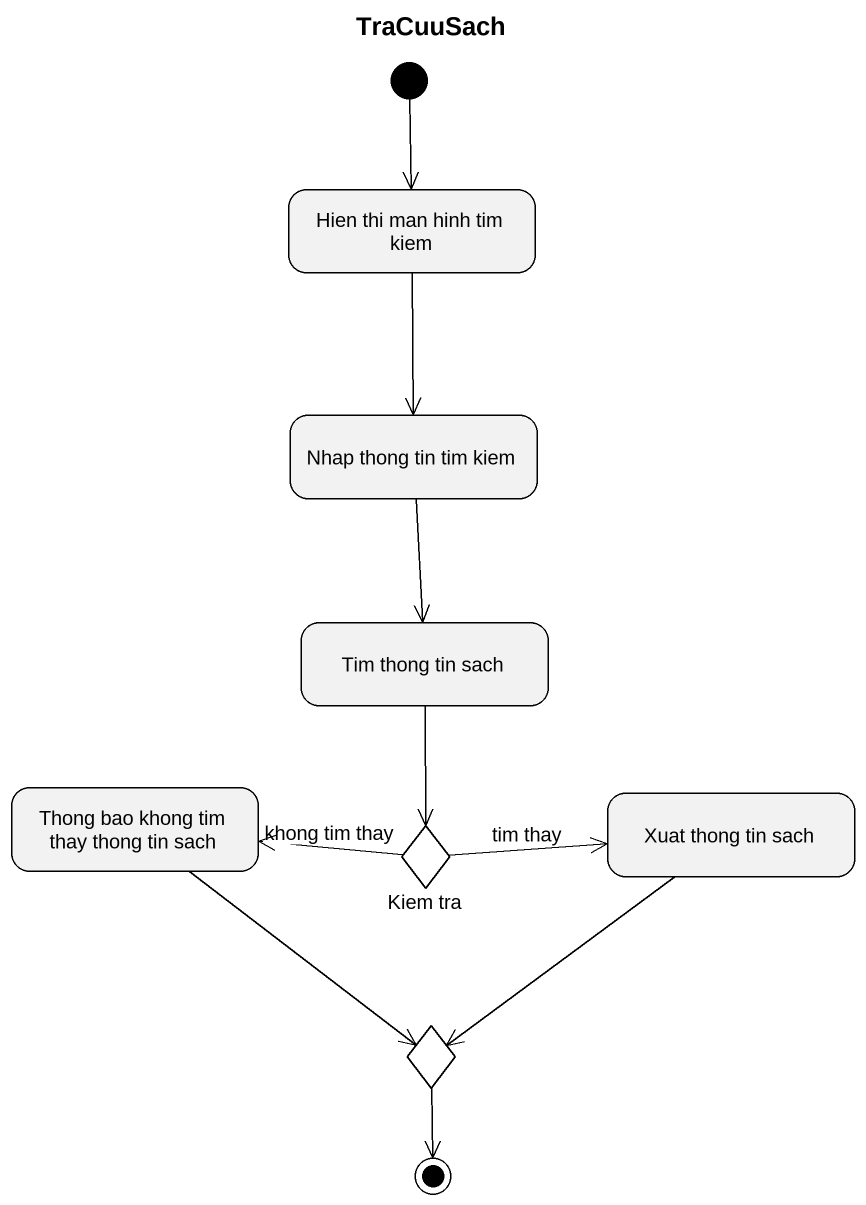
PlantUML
@startuml
title TraCuuSach
hide empty description
state "Hien thi man hinh tim kiem" as Hien_thi_man_hinh_tim_kiem
state "Nhap thong tin tim kiem" as Nhap_thong_tin_tim_kiem
state "Tim thong tin sach" as Tim_thong_tin_sach
state "Thong bao khong tim thay thong tin sach" as Thong_bao_khong_tim_thay
state "Kiem tra" as Kiem_tra <<choice>>
state "Xuat thong tin sach" as Xuat_thong_tin_sach
state choice1 <<choice>>
[*] --> Hien_thi_man_hinh_tim_kiem
Hien_thi_man_hinh_tim_kiem --> Nhap_thong_tin_tim_kiem
Nhap_thong_tin_tim_kiem --> Tim_thong_tin_sach
Tim_thong_tin_sach --> Kiem_tra
Thong_bao_khong_tim_thay --> choice1
Kiem_tra -left-> Thong_bao_khong_tim_thay : khong tim thay
Kiem_tra -right-> Xuat_thong_tin_sach : tim thay
Xuat_thong_tin_sach --> choice1
choice1 --> [*]
@enduml
